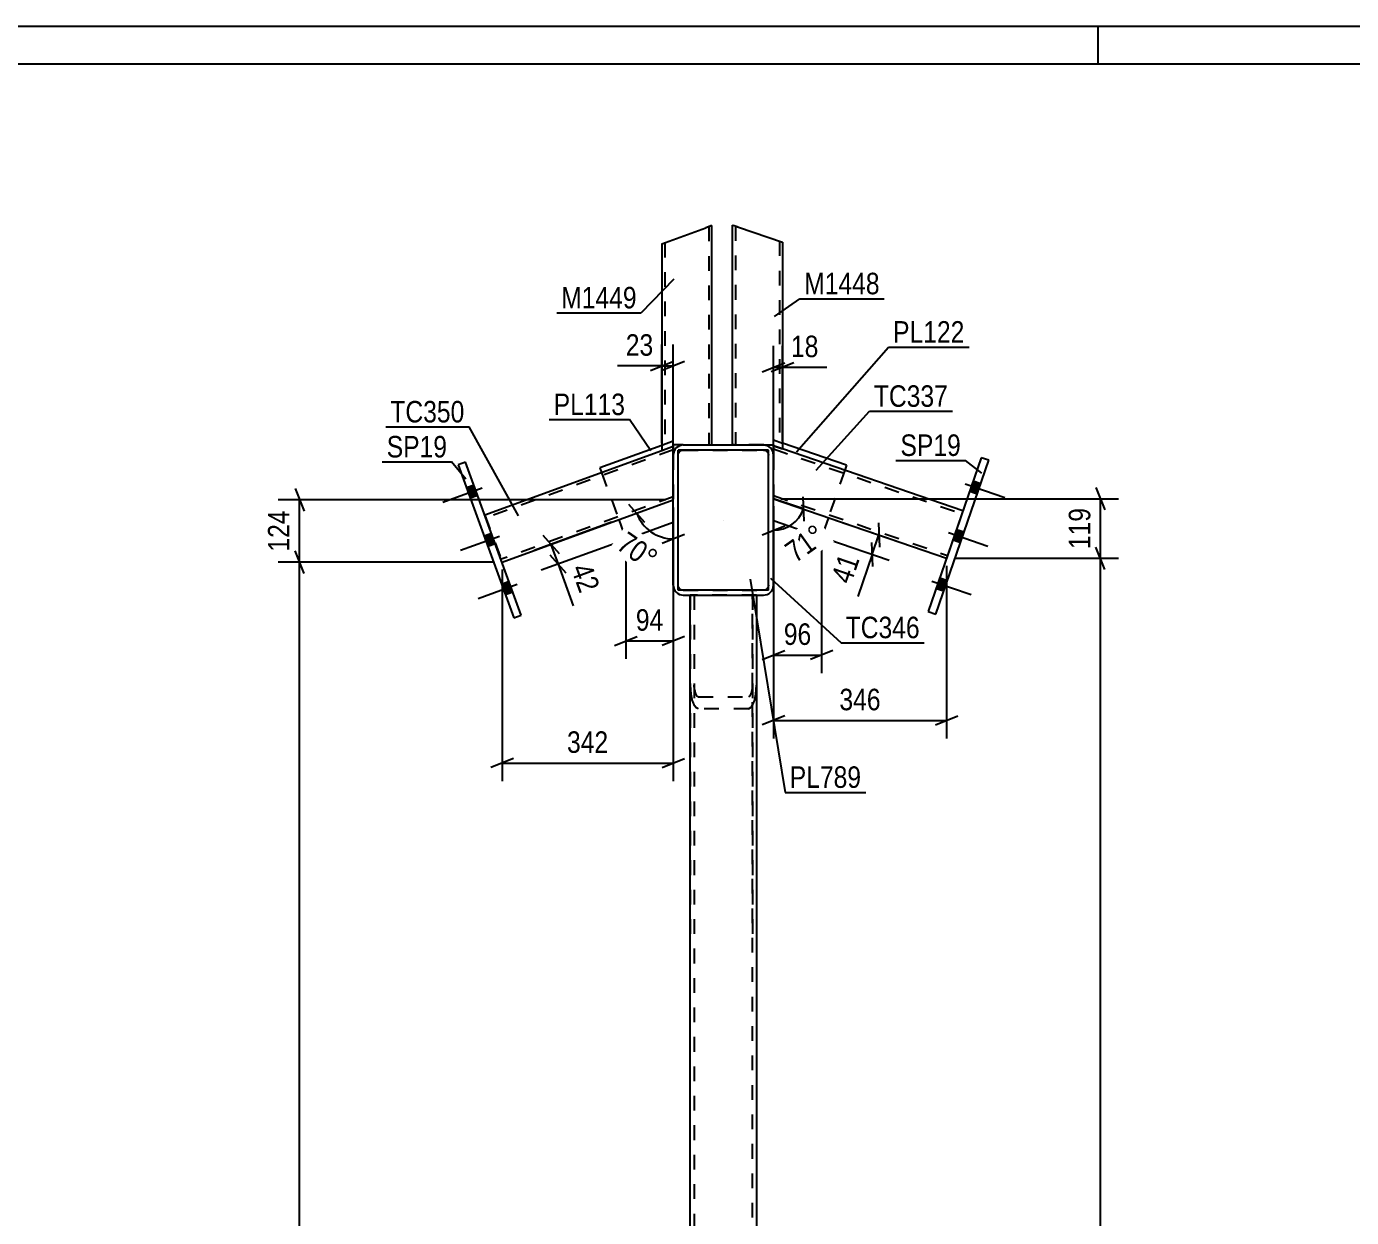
# Model space of a CAD drawing. Header units: millimetres. Extents: x -212 to 629, y -168 to 426.
# Drawn here: x 276.3 to 452.7, y 267.6 to 426.1 of the extents above; entities that cross this region are included whole.
import ezdxf

# ---------------------------------------------------------------- set-up
doc = ezdxf.new("R2010")
doc.units = ezdxf.units.MM
doc.linetypes.add('DXK_LINE_DOT2', pattern=[3.9198, 1.9599, -1.9599])
doc.linetypes.add('DXK_LINE_DOT3', pattern=[5.9187, 2.979, -0.9799, 0.9799, -0.9799])
doc.styles.add('Arial Narrow', font='ARIALN.TTF', dxfattribs={"height": 0.2})

# ---------------------------------------------------------------- blocks, each defined once
blk = doc.blocks.new('Unknown-284936395-1134')
at = {"color": 5, "linetype": 'Continuous'}
for p, q in [((628.96, 426.1), (-212.04, 426.1)), ((418.96, 421.1), (418.96, 426.1)), ((623.96, 421.1), (-207.04, 421.1))]:
    blk.add_line(p, q, dxfattribs=at)
blk = doc.blocks.new('Part-284936395-26164 - 26163')
at = {"color": 2, "linetype": 'Continuous'}
for p, q in [((363.74, 370.4), (363.23, 370.3)), ((363.74, 370.4), (374.41, 370.4)), ((374.92, 370.3), (374.41, 370.4)), ((362.51, 369.58), (362.41, 369.06)), ((362.41, 351.73), (362.41, 369.06)), ((375.74, 369.06), (375.64, 369.58)), ((375.74, 351.73), (375.74, 369.06)), ((362.41, 351.73), (362.51, 351.22)), ((375.64, 351.22), (375.74, 351.73)), ((363.23, 350.5), (363.74, 350.4)), ((363.74, 350.4), (374.41, 350.4)), ((374.41, 350.4), (374.92, 350.5))]:
    blk.add_line(p, q, dxfattribs=at)
at = {"color": 7, "linetype": 'DXK_LINE_DOT2'}
for p, q in [((363.07, 369.06), (363.12, 369.32)), ((363.07, 351.73), (363.07, 369.06)), ((363.48, 369.68), (363.74, 369.73)), ((363.74, 369.73), (374.41, 369.73)), ((374.41, 369.73), (374.66, 369.68)), ((375.02, 369.32), (375.07, 369.06)), ((375.07, 351.73), (375.07, 369.06)), ((363.12, 351.48), (363.07, 351.73)), ((363.74, 351.06), (363.48, 351.12)), ((363.74, 351.06), (374.41, 351.06)), ((374.66, 351.12), (374.41, 351.06)), ((375.07, 351.73), (375.02, 351.48))]:
    blk.add_line(p, q, dxfattribs=at)
at = {"color": 7, "linetype": 'DXK_LINE_DOT3'}
blk.add_line((369.07, 360.4), (369.07, 360.4), dxfattribs=at)
at = {"color": 2, "linetype": 'Continuous'}
for centre, start, end in [((363.74, 369.06), 112.5, 157.5), ((374.41, 369.06), 22.5, 67.5), ((363.74, 351.73), 202.5, 247.5), ((374.41, 351.73), 292.5, 337.5)]:
    blk.add_arc(centre, 1.33, start, end, dxfattribs=at)
at = {"color": 7, "linetype": 'DXK_LINE_DOT2'}
for centre, start, end in [((363.74, 369.06), 112.5, 157.5), ((374.41, 369.06), 22.5, 67.5), ((363.74, 351.73), 202.5, 247.5), ((374.41, 351.73), 292.5, 337.5)]:
    blk.add_arc(centre, 0.667, start, end, dxfattribs=at)
blk = doc.blocks.new('Part-284936395-26182 - 26163')
at = {"color": 2, "linetype": 'Continuous'}
for p, q in [((375.74, 370.3), (375.74, 369.46)), ((375.74, 369.46), (375.74, 369.06)), ((400.95, 361.62), (376.94, 369.89)), ((375.74, 363.25), (398.78, 355.32))]:
    blk.add_line(p, q, dxfattribs=at)
at = {"color": 7, "linetype": 'DXK_LINE_DOT2'}
for p, q in [((376.94, 369.89), (375.74, 370.3)), ((375.74, 370.3), (375.74, 370.24)), ((375.74, 370.24), (375.74, 370.05)), ((375.74, 369.88), (400.82, 361.24)), ((375.74, 369.06), (375.74, 363.25)), ((375.74, 363.67), (398.91, 355.7)), ((400.95, 361.62), (398.78, 355.32))]:
    blk.add_line(p, q, dxfattribs=at)
blk = doc.blocks.new('Part-284936395-26166 - 26163')
at = {"color": 7, "linetype": 'DXK_LINE_DOT2'}
for p, q in [((373.47, 350.4), (364.67, 350.4)), ((364.67, 350.4), (364.67, 304.39)), ((365.21, 350.4), (365.21, 304.39)), ((372.94, 350.4), (372.94, 304.39)), ((373.47, 350.4), (373.47, 304.39)), ((364.67, 338.45), (364.75, 337.24)), ((365.25, 337.84), (365.21, 338.45)), ((365.74, 336.87), (365.54, 336.99)), ((365.74, 336.87), (372.41, 336.87)), ((372.61, 336.99), (372.41, 336.87)), ((372.94, 338.45), (372.9, 337.84)), ((373.39, 337.24), (373.47, 338.45)), ((365.33, 335.54), (365.54, 335.42)), ((365.54, 335.42), (365.74, 335.3)), ((372.41, 335.3), (365.74, 335.3)), ((372.41, 335.3), (372.78, 335.52)), ((372.78, 335.52), (372.81, 335.54))]:
    blk.add_line(p, q, dxfattribs=at)
for centre, radius, start, end in [((368.42, 337.54), 3.68, 184.5911, 212.8755), ((367.08, 337.99), 1.84, 184.5911, 212.8755), ((371.07, 337.99), 1.84, 327.1245, 355.4089), ((369.72, 337.54), 3.68, 327.1245, 355.4089)]:
    blk.add_arc(centre, radius, start, end, dxfattribs=at)
blk = doc.blocks.new('Part-284936395-26168 - 26163')
at = {"color": 2, "linetype": 'Continuous'}
for p, q in [((364.67, 157.81), (364.67, 350.4)), ((373.47, 350.4), (373.47, 157.81))]:
    blk.add_line(p, q, dxfattribs=at)
at = {"color": 7, "linetype": 'DXK_LINE_DOT2'}
for p, q in [((364.67, 350.4), (373.47, 350.4)), ((365.21, 350.4), (365.21, 157.81)), ((372.94, 157.81), (372.94, 350.4)), ((373.47, 157.81), (364.67, 157.81))]:
    blk.add_line(p, q, dxfattribs=at)
blk = doc.blocks.new('Part-284936395-26171 - 26163')
at = {"color": 2, "linetype": 'Continuous'}
for p, q in [((360.87, 369.63), (337.35, 361.07)), ((362.41, 370.13), (362.41, 370.19)), ((362.41, 369.94), (362.41, 370.13)), ((362.41, 369.94), (362.41, 369.34)), ((362.41, 369.34), (362.41, 369.06)), ((339.63, 354.81), (362.41, 363.1))]:
    blk.add_line(p, q, dxfattribs=at)
at = {"color": 7, "linetype": 'DXK_LINE_DOT2'}
for p, q in [((362.41, 369.77), (337.48, 360.69)), ((362.41, 370.19), (360.87, 369.63)), ((362.41, 370.19), (362.41, 369.94)), ((362.41, 370.19), (362.41, 370.19)), ((362.41, 369.06), (362.41, 363.1)), ((362.41, 363.52), (339.49, 355.18)), ((337.35, 361.07), (339.63, 354.81))]:
    blk.add_line(p, q, dxfattribs=at)
blk = doc.blocks.new('Part-284936395-26184 - 26163')
at = {"color": 2, "linetype": 'Continuous'}
for p, q in [((403.4, 368.71), (396.34, 348.23)), ((404.4, 368.37), (403.4, 368.71)), ((397.35, 347.88), (404.4, 368.37)), ((396.34, 348.23), (397.35, 347.88))]:
    blk.add_line(p, q, dxfattribs=at)
blk = doc.blocks.new('Part-284936395-26185 - 26163')
at = {"color": 2, "linetype": 'Continuous'}
for p, q in [((334.78, 368.12), (333.78, 367.75)), ((333.78, 367.75), (341.19, 347.39)), ((342.19, 347.76), (334.78, 368.12)), ((341.19, 347.39), (342.19, 347.76))]:
    blk.add_line(p, q, dxfattribs=at)
blk = doc.blocks.new('Part-284936395-26196 - 26163')
at = {"color": 7, "linetype": 'DXK_LINE_DOT2'}
for p, q in [((375.74, 360.35), (375.74, 371.07)), ((375.74, 371.07), (376.94, 370.66)), ((385.22, 367.04), (383.05, 360.74))]:
    blk.add_line(p, q, dxfattribs=at)
at = {"color": 2, "linetype": 'Continuous'}
for p, q in [((385.45, 367.73), (376.94, 370.66)), ((385.45, 367.73), (385.22, 367.04)), ((375.74, 360.35), (382.15, 358.14)), ((383.05, 360.74), (382.15, 358.14))]:
    blk.add_line(p, q, dxfattribs=at)
blk = doc.blocks.new('Part-284936395-26197 - 26163')
at = {"color": 2, "linetype": 'Continuous'}
for p, q in [((360.87, 370.34), (352.64, 367.35)), ((352.64, 367.35), (352.87, 366.72)), ((355.15, 360.46), (356.11, 357.82)), ((356.11, 357.82), (362.41, 360.12))]:
    blk.add_line(p, q, dxfattribs=at)
at = {"color": 7, "linetype": 'DXK_LINE_DOT2'}
for p, q in [((362.41, 370.9), (360.87, 370.34)), ((362.41, 360.12), (362.41, 370.9)), ((352.87, 366.72), (355.15, 360.46))]:
    blk.add_line(p, q, dxfattribs=at)
blk = doc.blocks.new('Part-284936395-26220 - 26163')
at = {"color": 2, "linetype": 'Continuous'}
for p, q in [((370.28, 370.4), (370.28, 399.68)), ((370.28, 399.68), (370.34, 399.66)), ((370.34, 399.66), (370.51, 399.6)), ((370.51, 399.6), (371.08, 399.4)), ((371.08, 399.4), (376.94, 397.38)), ((376.94, 397.38), (376.94, 369.89)), ((374.41, 370.4), (375.74, 370.4)), ((375.74, 370.4), (375.74, 370.3)), ((375.74, 370.3), (376.94, 369.89))]:
    blk.add_line(p, q, dxfattribs=at)
at = {"color": 7, "linetype": 'DXK_LINE_DOT2'}
for p, q in [((370.51, 399.6), (370.92, 399.46)), ((370.68, 399.54), (370.68, 370.4)), ((370.68, 399.54), (370.71, 399.53)), ((370.77, 399.51), (371.08, 399.4)), ((376.54, 397.52), (376.54, 370.02)), ((374.41, 370.4), (370.28, 370.4))]:
    blk.add_line(p, q, dxfattribs=at)
blk = doc.blocks.new('Part-284936395-26221 - 26163')
at = {"color": 2, "linetype": 'Continuous'}
for p, q in [((360.87, 397.19), (366.74, 399.32)), ((367.54, 399.61), (366.74, 399.32)), ((367.54, 370.4), (367.54, 399.61)), ((360.87, 397.19), (360.87, 369.63)), ((363.74, 370.4), (362.41, 370.4)), ((362.41, 370.4), (362.41, 370.19)), ((362.41, 370.19), (360.87, 369.63))]:
    blk.add_line(p, q, dxfattribs=at)
at = {"color": 7, "linetype": 'DXK_LINE_DOT2'}
for p, q in [((366.89, 399.38), (367.02, 399.42)), ((367.02, 399.42), (367.05, 399.43)), ((367.05, 399.43), (367.11, 399.46)), ((367.11, 399.46), (367.14, 399.47)), ((367.14, 399.47), (367.14, 370.4)), ((361.27, 397.33), (361.27, 369.78)), ((363.74, 370.4), (367.54, 370.4))]:
    blk.add_line(p, q, dxfattribs=at)
blk = doc.blocks.new('Part-284936395-26231 - 26163')
at = {"color": 2, "linetype": 'Continuous'}
for p, q in [((363.07, 351.06), (363.07, 369.73)), ((375.07, 369.73), (363.07, 369.73)), ((375.07, 351.06), (375.07, 369.73)), ((375.07, 351.06), (363.07, 351.06))]:
    blk.add_line(p, q, dxfattribs=at)
blk = doc.blocks.new('Bolt-284936395-26267 - 26163')
at = {"linetype": 'Continuous'}
for points in [[(402.33, 365.62), (401.85, 364.24), (402.86, 363.89), (403.34, 365.28)], [(402.33, 365.62), (401.85, 364.24), (402.86, 363.89), (403.34, 365.28)], [(402.33, 365.62), (401.85, 364.24), (402.86, 363.89), (403.34, 365.28)], [(400.11, 359.16), (399.63, 357.78), (400.64, 357.43), (401.12, 358.82)], [(400.11, 359.16), (399.63, 357.78), (400.64, 357.43), (401.12, 358.82)], [(397.88, 352.7), (397.41, 351.31), (398.41, 350.97), (398.89, 352.35)], [(397.88, 352.7), (397.41, 351.31), (398.41, 350.97), (398.89, 352.35)], [(397.88, 352.7), (397.41, 351.31), (398.41, 350.97), (398.89, 352.35)]]:
    blk.add_hatch(color=1, dxfattribs=at).paths.add_polyline_path(points)
at = {"color": 1, "linetype": 'Continuous'}
for p, q in [((401.27, 365.21), (406.51, 363.41)), ((401.27, 365.21), (406.51, 363.41)), ((401.27, 365.21), (406.51, 363.41)), ((402.33, 365.62), (403.34, 365.28)), ((402.33, 365.62), (403.34, 365.28)), ((402.33, 365.62), (403.34, 365.28)), ((401.85, 364.24), (402.86, 363.89)), ((401.85, 364.24), (402.86, 363.89)), ((401.85, 364.24), (402.86, 363.89)), ((399.05, 358.75), (404.28, 356.95)), ((399.05, 358.75), (404.28, 356.95)), ((400.11, 359.16), (401.12, 358.82)), ((400.11, 359.16), (401.12, 358.82)), ((399.63, 357.78), (400.64, 357.43)), ((399.63, 357.78), (400.64, 357.43)), ((397.88, 352.7), (398.89, 352.35)), ((397.88, 352.7), (398.89, 352.35)), ((397.88, 352.7), (398.89, 352.35)), ((396.82, 352.29), (402.06, 350.49)), ((396.82, 352.29), (402.06, 350.49)), ((396.82, 352.29), (402.06, 350.49)), ((397.41, 351.31), (398.41, 350.97)), ((397.41, 351.31), (398.41, 350.97)), ((397.41, 351.31), (398.41, 350.97))]:
    blk.add_line(p, q, dxfattribs=at)
blk = doc.blocks.new('Bolt-284936395-26268 - 26163')
at = {"linetype": 'Continuous'}
for points in [[(336.4, 363.67), (335.9, 365.05), (334.9, 364.68), (335.4, 363.31)], [(336.4, 363.67), (335.9, 365.05), (334.9, 364.68), (335.4, 363.31)], [(336.4, 363.67), (335.9, 365.05), (334.9, 364.68), (335.4, 363.31)], [(338.74, 357.25), (338.24, 358.63), (337.23, 358.26), (337.74, 356.88)], [(338.74, 357.25), (338.24, 358.63), (337.23, 358.26), (337.74, 356.88)], [(341.08, 350.83), (340.57, 352.21), (339.57, 351.84), (340.07, 350.46)], [(341.08, 350.83), (340.57, 352.21), (339.57, 351.84), (340.07, 350.46)], [(341.08, 350.83), (340.57, 352.21), (339.57, 351.84), (340.07, 350.46)]]:
    blk.add_hatch(color=1, dxfattribs=at).paths.add_polyline_path(points)
at = {"color": 1, "linetype": 'Continuous'}
for p, q in [((335.9, 365.05), (334.9, 364.68)), ((335.9, 365.05), (334.9, 364.68)), ((335.9, 365.05), (334.9, 364.68)), ((336.96, 364.66), (331.76, 362.76)), ((336.96, 364.66), (331.76, 362.76)), ((336.96, 364.66), (331.76, 362.76)), ((336.4, 363.67), (335.4, 363.31)), ((336.4, 363.67), (335.4, 363.31)), ((336.4, 363.67), (335.4, 363.31)), ((339.3, 358.23), (334.1, 356.34)), ((339.3, 358.23), (334.1, 356.34)), ((338.24, 358.63), (337.23, 358.26)), ((338.24, 358.63), (337.23, 358.26)), ((338.74, 357.25), (337.74, 356.88)), ((338.74, 357.25), (337.74, 356.88)), ((341.64, 351.81), (336.44, 349.92)), ((341.64, 351.81), (336.44, 349.92)), ((341.64, 351.81), (336.44, 349.92)), ((340.57, 352.21), (339.57, 351.84)), ((340.57, 352.21), (339.57, 351.84)), ((340.57, 352.21), (339.57, 351.84)), ((341.08, 350.83), (340.07, 350.46)), ((341.08, 350.83), (340.07, 350.46)), ((341.08, 350.83), (340.07, 350.46))]:
    blk.add_line(p, q, dxfattribs=at)
blk = doc.blocks.new('StraightDimension-284936395-27529 - 26163')
at = {"color": 7, "linetype": 'Continuous'}
for p, q in [((376.74, 363.25), (421.65, 363.25)), ((418.65, 364.75), (419.85, 361.75)), ((419.25, 355.32), (419.25, 363.25)), ((419.85, 353.82), (418.65, 356.82)), ((399.78, 355.32), (421.65, 355.32))]:
    blk.add_line(p, q, dxfattribs=at)
at = {"color": 0}
blk.add_wipeout([(418.5, 362.63), (414.3, 362.63), (414.3, 355.94), (418.5, 355.94)], dxfattribs=at)
at = {"color": 3, "style": 'Arial Narrow'}
blk.add_text('119', height=2.863, rotation=90.0002, dxfattribs=at).set_placement((417.9, 356.54))
blk = doc.blocks.new('StraightDimension-284936395-27643 - 26163')
at = {"color": 7, "linetype": 'Continuous'}
for p, q in [((375.74, 369.2), (375.74, 383.59)), ((376.94, 370.89), (376.94, 383.59)), ((374.24, 380.14), (377.24, 381.34)), ((378.44, 381.34), (375.44, 380.14)), ((375.74, 380.74), (376.94, 380.74))]:
    blk.add_line(p, q, dxfattribs=at)
at = {"color": 0}
blk.add_wipeout([(382.32, 381.49), (382.32, 385.69), (377.47, 385.69), (377.47, 381.49)], dxfattribs=at)
at = {"color": 7, "linetype": 'Continuous'}
blk.add_line((376.94, 380.74), (382.85, 380.74), dxfattribs=at)
blk.add_line((376.94, 380.74), (382.85, 380.74), dxfattribs=at)
at = {"color": 3, "style": 'Arial Narrow'}
blk.add_text('18', height=2.863, dxfattribs=at).set_placement((378.07, 382.09))
blk = doc.blocks.new('StraightDimension-284936395-27411 - 26163')
at = {"color": 7, "linetype": 'Continuous'}
for p, q in [((312.09, 364.6), (313.29, 361.6)), ((361.41, 363.1), (309.84, 363.1)), ((312.69, 354.81), (312.69, 363.1)), ((313.29, 353.31), (312.09, 356.31)), ((338.63, 354.81), (309.84, 354.81))]:
    blk.add_line(p, q, dxfattribs=at)
at = {"color": 0}
blk.add_wipeout([(311.94, 362.29), (307.74, 362.29), (307.74, 355.61), (311.94, 355.61)], dxfattribs=at)
at = {"color": 3, "style": 'Arial Narrow'}
blk.add_text('124', height=2.863, rotation=90.0002, dxfattribs=at).set_placement((311.34, 356.21))
blk = doc.blocks.new('StraightDimension-284936395-27412 - 26163')
at = {"color": 7, "linetype": 'Continuous'}
for p, q in [((313.29, 353.31), (312.09, 356.31)), ((338.63, 354.81), (309.84, 354.81)), ((312.69, 137.81), (312.69, 354.81)), ((312.09, 139.31), (313.29, 136.31)), ((362.74, 137.81), (309.84, 137.81))]:
    blk.add_line(p, q, dxfattribs=at)
at = {"color": 0}
blk.add_wipeout([(311.94, 250.57), (307.74, 250.57), (307.74, 242.05), (311.94, 242.05)], dxfattribs=at)
at = {"color": 3, "style": 'Arial Narrow'}
blk.add_text('3255', height=2.863, rotation=90.0002, dxfattribs=at).set_placement((311.34, 242.65))
blk = doc.blocks.new('StraightDimension-284936395-27530 - 26163')
at = {"color": 7, "linetype": 'Continuous'}
for p, q in [((419.85, 353.82), (418.65, 356.82)), ((399.78, 355.32), (421.65, 355.32)), ((419.25, 137.81), (419.25, 355.32)), ((418.65, 139.31), (419.85, 136.31)), ((375.41, 137.81), (421.65, 137.81))]:
    blk.add_line(p, q, dxfattribs=at)
at = {"color": 0}
blk.add_wipeout([(418.5, 250.82), (414.3, 250.82), (414.3, 242.31), (418.5, 242.31)], dxfattribs=at)
at = {"color": 3, "style": 'Arial Narrow'}
blk.add_text('3263', height=2.863, rotation=90.0002, dxfattribs=at).set_placement((417.9, 242.91))
blk = doc.blocks.new('StraightDimension-284936395-27570 - 26163')
at = {"color": 7, "linetype": 'Continuous'}
for p, q in [((354.21, 360.11), (343.88, 356.35)), ((345.06, 358.38), (347.21, 355.97)), ((355.17, 357.48), (344.84, 353.72)), ((346.13, 357.17), (347.09, 354.54)), ((348.17, 353.34), (346.02, 355.75))]:
    blk.add_line(p, q, dxfattribs=at)
at = {"color": 0}
blk.add_wipeout([(349.64, 349.74), (353.58, 351.18), (351.92, 355.74), (347.98, 354.3)], dxfattribs=at)
at = {"color": 7, "linetype": 'Continuous'}
blk.add_line((347.09, 354.54), (349.11, 348.99), dxfattribs=at)
blk.add_line((347.09, 354.54), (349.11, 348.99), dxfattribs=at)
at = {"color": 3, "style": 'Arial Narrow'}
blk.add_text('42', height=2.863, rotation=-69.9983, dxfattribs=at).set_placement((348.75, 353.95))
blk = doc.blocks.new('StraightDimension-284936395-27623 - 26163')
at = {"color": 7, "linetype": 'Continuous'}
for p, q in [((360.87, 370.63), (360.87, 383.78)), ((362.41, 370.06), (362.41, 383.78)), ((359.37, 380.33), (362.37, 381.53)), ((360.87, 380.93), (362.41, 380.93)), ((363.91, 381.53), (360.91, 380.33))]:
    blk.add_line(p, q, dxfattribs=at)
at = {"color": 0}
blk.add_wipeout([(360.35, 381.68), (360.35, 385.88), (355.49, 385.88), (355.49, 381.68)], dxfattribs=at)
at = {"color": 7, "linetype": 'Continuous'}
blk.add_line((360.87, 380.93), (354.97, 380.93), dxfattribs=at)
blk.add_line((360.87, 380.93), (354.97, 380.93), dxfattribs=at)
at = {"color": 3, "style": 'Arial Narrow'}
blk.add_text('23', height=2.863, dxfattribs=at).set_placement((356.09, 382.28))
blk = doc.blocks.new('StraightDimension-284936395-27658 - 26163')
at = {"color": 7, "linetype": 'Continuous'}
for p, q in [((362.41, 362.1), (362.41, 325.67)), ((339.63, 353.81), (339.63, 325.67)), ((341.13, 328.67), (338.13, 327.47)), ((339.63, 328.07), (362.41, 328.07)), ((360.91, 327.47), (363.91, 328.67))]:
    blk.add_line(p, q, dxfattribs=at)
at = {"color": 0}
blk.add_wipeout([(354.36, 328.82), (354.36, 333.02), (347.67, 333.02), (347.67, 328.82)], dxfattribs=at)
at = {"color": 3, "style": 'Arial Narrow'}
blk.add_text('342', height=2.863, dxfattribs=at).set_placement((348.27, 329.42))
blk = doc.blocks.new('StraightDimension-284936395-27681 - 26163')
at = {"color": 7, "linetype": 'Continuous'}
for p, q in [((383.99, 360.41), (392.05, 357.64)), ((389.7, 360.03), (389.86, 356.8)), ((388.88, 355.83), (389.78, 358.42)), ((383.1, 357.82), (391.15, 355.05)), ((388.96, 354.21), (388.81, 357.44))]:
    blk.add_line(p, q, dxfattribs=at)
at = {"color": 0}
blk.add_wipeout([(388, 355.57), (384.03, 356.94), (382.45, 352.35), (386.42, 350.98)], dxfattribs=at)
at = {"color": 7, "linetype": 'Continuous'}
blk.add_line((388.88, 355.83), (386.96, 350.24), dxfattribs=at)
blk.add_line((388.88, 355.83), (386.96, 350.24), dxfattribs=at)
at = {"color": 3, "style": 'Arial Narrow'}
blk.add_text('41', height=2.863, rotation=71.0009, dxfattribs=at).set_placement((386.05, 351.75))
blk = doc.blocks.new('StraightDimension-284936395-27702 - 26163')
at = {"color": 7, "linetype": 'Continuous'}
for p, q in [((375.74, 359.35), (375.74, 340.04)), ((382.15, 357.14), (382.15, 340.04)), ((374.24, 341.84), (377.24, 343.04)), ((375.74, 342.44), (382.15, 342.44)), ((383.65, 343.04), (380.65, 341.84))]:
    blk.add_line(p, q, dxfattribs=at)
at = {"color": 0}
blk.add_wipeout([(381.37, 343.19), (381.37, 347.39), (376.52, 347.39), (376.52, 343.19)], dxfattribs=at)
at = {"color": 3, "style": 'Arial Narrow'}
blk.add_text('96', height=2.863, dxfattribs=at).set_placement((377.12, 343.79))
blk = doc.blocks.new('StraightDimension-284936395-27803 - 26163')
at = {"color": 7, "linetype": 'Continuous'}
for p, q in [((362.41, 359.12), (362.41, 341.93)), ((356.11, 356.82), (356.11, 341.93)), ((354.61, 343.73), (357.61, 344.93)), ((356.11, 344.33), (362.41, 344.33)), ((363.91, 344.93), (360.91, 343.73))]:
    blk.add_line(p, q, dxfattribs=at)
at = {"color": 0}
blk.add_wipeout([(361.69, 345.08), (361.69, 349.28), (356.83, 349.28), (356.83, 345.08)], dxfattribs=at)
at = {"color": 3, "style": 'Arial Narrow'}
blk.add_text('94', height=2.863, dxfattribs=at).set_placement((357.43, 345.68))
blk = doc.blocks.new('AngleDimension-284936395-27828 - 26163')
at = {"color": 7, "linetype": 'Continuous'}
for p, q in [((356.45, 362.53), (358.6, 360.12)), ((357.53, 361.32), (362.41, 363.1)), ((362.41, 357.9), (362.41, 363.1)), ((362.41, 362.1), (362.41, 357.9)), ((363.91, 358.5), (360.91, 357.3))]:
    blk.add_line(p, q, dxfattribs=at)
blk.add_arc((362.41, 363.1), 5.19, 200, 270, dxfattribs=at)
at = {"color": 0}
blk.add_wipeout([(359.15, 352.81), (361.56, 356.25), (356.27, 359.96), (353.86, 356.52)], dxfattribs=at)
at = {"color": 3, "style": 'Arial Narrow'}
blk.add_text('70°', height=2.863, rotation=-35.002, dxfattribs=at).set_placement((354.69, 356.67))
blk = doc.blocks.new('AngleDimension-284936395-27835 - 26163')
at = {"color": 7, "linetype": 'Continuous'}
for p, q in [((379.72, 361.88), (375.74, 363.25)), ((375.74, 359.04), (375.74, 363.25)), ((379.65, 363.49), (379.8, 360.27)), ((375.74, 362.25), (375.74, 359.04)), ((374.24, 358.44), (377.24, 359.64))]:
    blk.add_line(p, q, dxfattribs=at)
blk.add_arc((375.74, 363.25), 4.21, 270, 341.0031, dxfattribs=at)
at = {"color": 0}
blk.add_wipeout([(383.78, 357.54), (381.34, 360.96), (376.08, 357.21), (378.52, 353.79)], dxfattribs=at)
at = {"color": 3, "style": 'Arial Narrow'}
blk.add_text('71°', height=2.863, rotation=35.5005, dxfattribs=at).set_placement((378.66, 354.63))
blk = doc.blocks.new('StraightDimension-284936395-27842 - 26163')
at = {"color": 7, "linetype": 'Continuous'}
for p, q in [((375.74, 362.25), (375.74, 331.34)), ((398.78, 354.32), (398.78, 331.34)), ((377.24, 334.34), (374.24, 333.14)), ((375.74, 333.74), (398.78, 333.74)), ((397.28, 333.14), (400.28, 334.34))]:
    blk.add_line(p, q, dxfattribs=at)
at = {"color": 0}
blk.add_wipeout([(390.6, 334.49), (390.6, 338.69), (383.92, 338.69), (383.92, 334.49)], dxfattribs=at)
at = {"color": 3, "style": 'Arial Narrow'}
blk.add_text('346', height=2.863, dxfattribs=at).set_placement((384.52, 335.09))
blk = doc.blocks.new('Mark-284936395-26292 - 26163')
at = {"color": 0}
blk.add_wipeout([(387.42, 324.76), (387.42, 327.76), (377.91, 327.76), (377.91, 324.76)], dxfattribs=at)
blk.add_wipeout([(387.42, 324.76), (387.42, 327.76), (377.91, 327.76), (377.91, 324.76)], dxfattribs=at)
at = {"color": 30, "linetype": 'Continuous'}
for p, q in [((372.64, 352.53), (377.31, 324.16)), ((377.31, 324.16), (388.02, 324.16))]:
    blk.add_line(p, q, dxfattribs=at)
at = {"color": 3, "style": 'Arial Narrow'}
blk.add_text('PL789', height=2.863, dxfattribs=at).set_placement((377.91, 324.76))
blk = doc.blocks.new('Mark-284936395-27266 - 26163')
at = {"color": 0}
blk.add_wipeout([(395.21, 344.68), (395.21, 347.68), (385.35, 347.68), (385.35, 344.68)], dxfattribs=at)
blk.add_wipeout([(395.21, 344.68), (395.21, 347.68), (385.35, 347.68), (385.35, 344.68)], dxfattribs=at)
at = {"color": 30, "linetype": 'Continuous'}
for p, q in [((375.35, 352.67), (384.75, 344.08)), ((384.75, 344.08), (395.81, 344.08))]:
    blk.add_line(p, q, dxfattribs=at)
at = {"color": 3, "style": 'Arial Narrow'}
blk.add_text('TC346', height=2.863, dxfattribs=at).set_placement((385.35, 344.68))
blk = doc.blocks.new('Mark-284936395-27308 - 26163')
at = {"color": 0}
blk.add_wipeout([(389.89, 390.46), (389.89, 393.46), (379.83, 393.46), (379.83, 390.46)], dxfattribs=at)
blk.add_wipeout([(389.89, 390.46), (389.89, 393.46), (379.83, 393.46), (379.83, 390.46)], dxfattribs=at)
at = {"color": 30, "linetype": 'Continuous'}
for p, q in [((375.86, 387.49), (379.23, 389.86)), ((379.23, 389.86), (390.49, 389.86))]:
    blk.add_line(p, q, dxfattribs=at)
at = {"color": 3, "style": 'Arial Narrow'}
blk.add_text('M1448', height=2.863, dxfattribs=at).set_placement((379.83, 390.46))
blk = doc.blocks.new('Mark-284936395-27287 - 26163')
at = {"color": 0}
blk.add_wipeout([(400.68, 368.94), (400.68, 371.94), (392.64, 371.94), (392.64, 368.94)], dxfattribs=at)
blk.add_wipeout([(400.68, 368.94), (400.68, 371.94), (392.64, 371.94), (392.64, 368.94)], dxfattribs=at)
at = {"color": 30, "linetype": 'Continuous'}
for p in [(392.04, 368.34), (403.47, 366.67)]:
    blk.add_line(p, (401.28, 368.34), dxfattribs=at)
at = {"color": 3, "style": 'Arial Narrow'}
blk.add_text('SP19', height=2.863, dxfattribs=at).set_placement((392.64, 368.94))
blk = doc.blocks.new('Mark-284936395-27281 - 26163')
at = {"color": 0}
blk.add_wipeout([(398.96, 375.48), (398.96, 378.48), (389.1, 378.48), (389.1, 375.48)], dxfattribs=at)
blk.add_wipeout([(398.96, 375.48), (398.96, 378.48), (389.1, 378.48), (389.1, 375.48)], dxfattribs=at)
at = {"color": 30, "linetype": 'Continuous'}
for p, q in [((381.42, 367.06), (388.5, 374.88)), ((388.5, 374.88), (399.56, 374.88))]:
    blk.add_line(p, q, dxfattribs=at)
at = {"color": 3, "style": 'Arial Narrow'}
blk.add_text('TC337', height=2.863, dxfattribs=at).set_placement((389.1, 375.48))
blk = doc.blocks.new('Mark-284936395-27290 - 26163')
at = {"color": 0}
blk.add_wipeout([(332.32, 368.74), (332.32, 371.74), (324.28, 371.74), (324.28, 368.74)], dxfattribs=at)
blk.add_wipeout([(332.32, 368.74), (332.32, 371.74), (324.28, 371.74), (324.28, 368.74)], dxfattribs=at)
at = {"color": 30, "linetype": 'Continuous'}
for p in [(323.68, 368.14), (334.82, 365.84)]:
    blk.add_line(p, (332.92, 368.14), dxfattribs=at)
at = {"color": 3, "style": 'Arial Narrow'}
blk.add_text('SP19', height=2.863, dxfattribs=at).set_placement((324.28, 368.74))
blk = doc.blocks.new('Mark-284936395-27275 - 26163')
at = {"color": 0}
blk.add_wipeout([(334.63, 373.4), (334.63, 376.4), (324.76, 376.4), (324.76, 373.4)], dxfattribs=at)
blk.add_wipeout([(334.63, 373.4), (334.63, 376.4), (324.76, 376.4), (324.76, 373.4)], dxfattribs=at)
at = {"color": 30, "linetype": 'Continuous'}
for p in [(324.16, 372.8), (341.8, 360.98)]:
    blk.add_line(p, (335.23, 372.8), dxfattribs=at)
at = {"color": 3, "style": 'Arial Narrow'}
blk.add_text('TC350', height=2.863, dxfattribs=at).set_placement((324.76, 373.4))
blk = doc.blocks.new('Mark-284936395-26289 - 26163')
at = {"color": 0}
blk.add_wipeout([(357.55, 388.58), (357.55, 391.58), (347.5, 391.58), (347.5, 388.58)], dxfattribs=at)
blk.add_wipeout([(357.55, 388.58), (357.55, 391.58), (347.5, 391.58), (347.5, 388.58)], dxfattribs=at)
at = {"color": 30, "linetype": 'Continuous'}
for p in [(362.47, 392.49), (346.9, 387.98)]:
    blk.add_line(p, (358.15, 387.98), dxfattribs=at)
at = {"color": 3, "style": 'Arial Narrow'}
blk.add_text('M1449', height=2.863, dxfattribs=at).set_placement((347.5, 388.58))
blk = doc.blocks.new('Mark-284936395-27299 - 26163')
at = {"color": 0}
blk.add_wipeout([(401.17, 384.02), (401.17, 387.02), (391.66, 387.02), (391.66, 384.02)], dxfattribs=at)
blk.add_wipeout([(401.17, 384.02), (401.17, 387.02), (391.66, 387.02), (391.66, 384.02)], dxfattribs=at)
at = {"color": 30, "linetype": 'Continuous'}
for p, q in [((378.79, 369.5), (391.06, 383.42)), ((391.06, 383.42), (401.77, 383.42))]:
    blk.add_line(p, q, dxfattribs=at)
at = {"color": 3, "style": 'Arial Narrow'}
blk.add_text('PL122', height=2.863, dxfattribs=at).set_placement((391.66, 384.02))
blk = doc.blocks.new('Mark-284936395-27302 - 26163')
at = {"color": 0}
blk.add_wipeout([(356, 374.38), (356, 377.38), (346.5, 377.38), (346.5, 374.38)], dxfattribs=at)
blk.add_wipeout([(356, 374.38), (356, 377.38), (346.5, 377.38), (346.5, 374.38)], dxfattribs=at)
at = {"color": 30, "linetype": 'Continuous'}
for p in [(345.9, 373.78), (359.44, 369.64)]:
    blk.add_line(p, (356.6, 373.78), dxfattribs=at)
at = {"color": 3, "style": 'Arial Narrow'}
blk.add_text('PL113', height=2.863, dxfattribs=at).set_placement((346.5, 374.38))

msp = doc.modelspace()

# ---------------------------------------------------------------- block references
for name in ['Unknown-284936395-1134', 'Part-284936395-26221 - 26163', 'Part-284936395-26220 - 26163', 'Part-284936395-26197 - 26163', 'Part-284936395-26164 - 26163', 'Part-284936395-26196 - 26163', 'Part-284936395-26182 - 26163', 'Part-284936395-26171 - 26163', 'Part-284936395-26231 - 26163', 'Part-284936395-26184 - 26163', 'Part-284936395-26185 - 26163', 'Bolt-284936395-26268 - 26163', 'Bolt-284936395-26267 - 26163', 'Part-284936395-26166 - 26163', 'Part-284936395-26168 - 26163']:
    msp.add_blockref(name, (0, 0))

# ---------------------------------------------------------------- next in the draw order: block references
for name in ['Mark-284936395-27308 - 26163', 'Mark-284936395-26289 - 26163', 'StraightDimension-284936395-27623 - 26163', 'StraightDimension-284936395-27643 - 26163', 'Mark-284936395-27290 - 26163', 'Mark-284936395-27287 - 26163', 'StraightDimension-284936395-27411 - 26163', 'StraightDimension-284936395-27529 - 26163']:
    msp.add_blockref(name, (0, 0))

# ---------------------------------------------------------------- next in the draw order: block references
for name in ['Mark-284936395-27302 - 26163', 'Mark-284936395-27281 - 26163', 'StraightDimension-284936395-27412 - 26163', 'StraightDimension-284936395-27530 - 26163']:
    msp.add_blockref(name, (0, 0))

# ---------------------------------------------------------------- next in the draw order: block references
for name in ['Mark-284936395-27299 - 26163', 'StraightDimension-284936395-27570 - 26163', 'StraightDimension-284936395-27681 - 26163']:
    msp.add_blockref(name, (0, 0))

# ---------------------------------------------------------------- next in the draw order: block references
for name in ['StraightDimension-284936395-27658 - 26163', 'StraightDimension-284936395-27702 - 26163']:
    msp.add_blockref(name, (0, 0))

# ---------------------------------------------------------------- next in the draw order: block references
for name in ['Mark-284936395-27275 - 26163', 'AngleDimension-284936395-27835 - 26163', 'StraightDimension-284936395-27803 - 26163']:
    msp.add_blockref(name, (0, 0))

# ---------------------------------------------------------------- next in the draw order: block references
for name in ['AngleDimension-284936395-27828 - 26163', 'StraightDimension-284936395-27842 - 26163']:
    msp.add_blockref(name, (0, 0))

# ---------------------------------------------------------------- next in the draw order: block references
msp.add_blockref('Mark-284936395-26292 - 26163', (0, 0))

# ---------------------------------------------------------------- next in the draw order: block references
msp.add_blockref('Mark-284936395-27266 - 26163', (0, 0))

doc.saveas('drawing.dxf')
